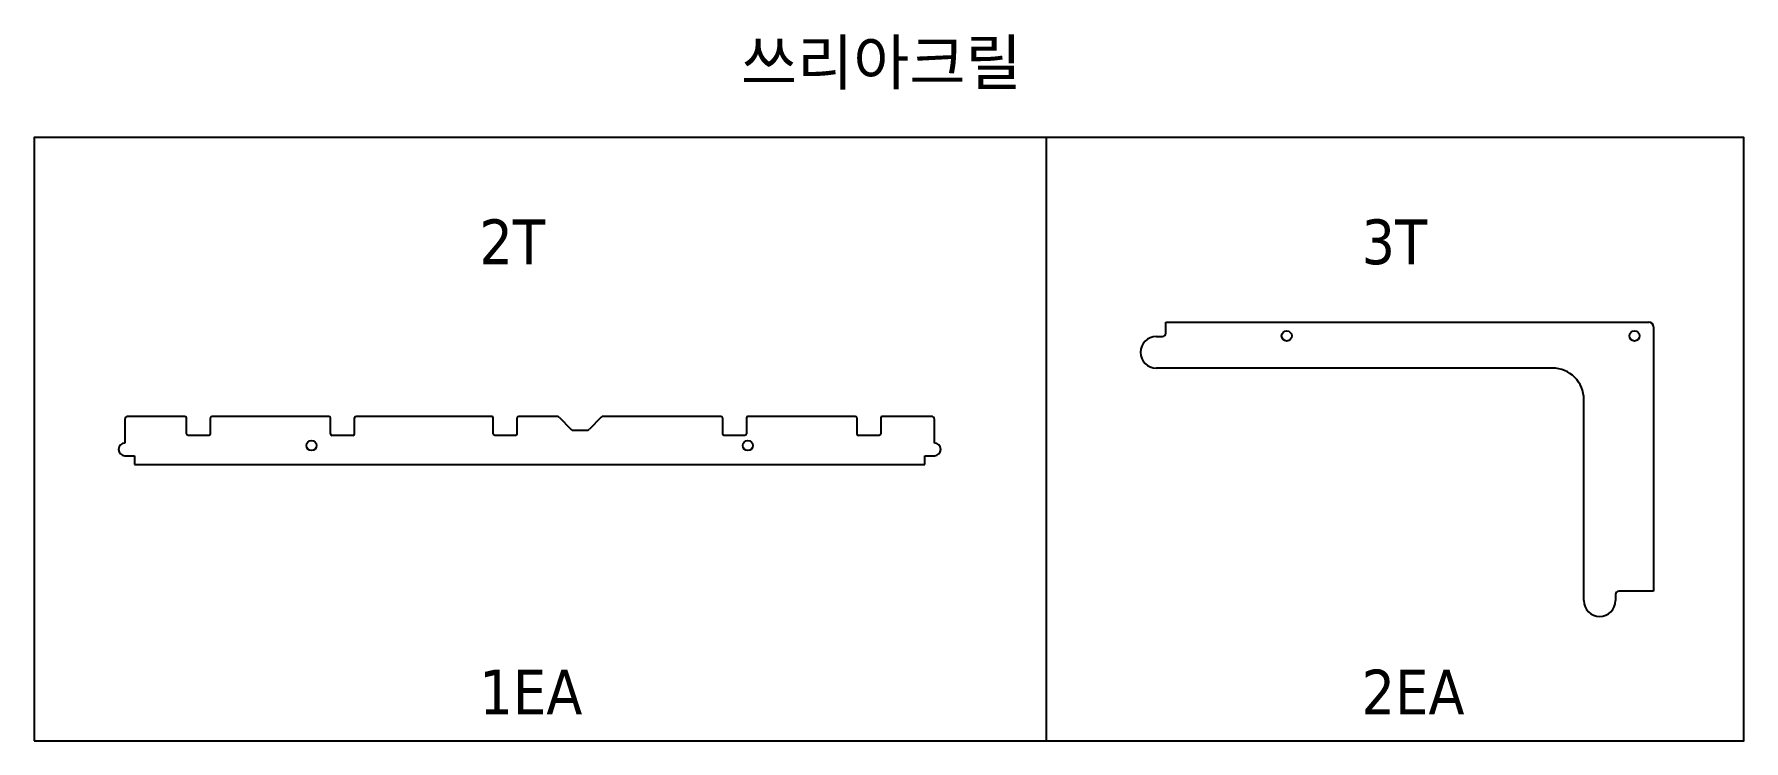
# Model space of a CAD drawing. Header units: millimetres. Extents: x 11 to 552, y 444 to 668.
import ezdxf

# ---------------------------------------------------------------- set-up
doc = ezdxf.new("R2010")
doc.units = ezdxf.units.MM
doc.header["$LTSCALE"] = 2
doc.layers.add('외형선(ISO)', color=7, linetype='Continuous', lineweight=50)
doc.styles.get("Standard").update_dxf_attribs({"font": 'tahoma.ttf'})

# ---------------------------------------------------------------- blocks, each defined once
blk = doc.blocks.new('A$C28087482')
at = {"layer": '외형선(ISO)', "color": 1, "lineweight": -3}
for p, q in [((8, 89.5), (8, 93)), ((8, 93), (160.73, 93)), ((5, 88.5), (7, 88.5)), ((162.23, 91.5), (162.23, 8)), ((130.23, 78.5), (5, 78.5)), ((140.23, 5), (140.23, 68.5)), ((150.23, 7), (150.23, 5)), ((162.23, 8), (151.23, 8))]:
    blk.add_line(p, q, dxfattribs=at)
for centre in [(46.23, 88.65), (156.23, 88.65)]:
    blk.add_circle(centre, 1.6, dxfattribs=at)
for centre, radius, start, end in [((160.73, 91.5), 1.5, 0, 90), ((5, 83.5), 5, 90, 270), ((7, 89.5), 1, 270, 0), ((130.23, 68.5), 10, 0, 90), ((151.23, 7), 1, 90, 180), ((145.23, 5), 5, 180, 0)]:
    blk.add_arc(centre, radius, start, end, dxfattribs=at)
blk = doc.blocks.new('A$C26283873')
at = {"color": 1}
for p, q in [((20.98, 15.23), (3, 15.23)), ((29.08, 9.73), (29.08, 14.73)), ((66.48, 15.23), (29.58, 15.23)), ((66.98, 9.73), (66.98, 14.73)), ((74.58, 9.73), (74.58, 14.73)), ((117.98, 15.23), (75.08, 15.23)), ((118.48, 9.73), (118.48, 14.73)), ((126.08, 9.73), (126.08, 14.73)), ((138.6, 15.23), (126.58, 15.23)), ((139.31, 14.94), (143.13, 11.12)), ((143.84, 10.83), (148.08, 10.83)), ((152.61, 14.94), (148.79, 11.12)), ((190.43, 15.23), (153.32, 15.23)), ((190.93, 14.73), (190.93, 9.73)), ((198.53, 14.73), (198.53, 9.73)), ((28.58, 9.23), (21.98, 9.23)), ((74.08, 9.23), (67.48, 9.23)), ((125.58, 9.23), (118.98, 9.23)), ((198.03, 9.23), (191.43, 9.23))]:
    blk.add_line(p, q, dxfattribs=at)
for centre, radius, start, end in [((29.58, 14.73), 0.5, 90, 180), ((66.48, 14.73), 0.5, 0, 90), ((75.08, 14.73), 0.5, 90, 180), ((117.98, 14.73), 0.5, 0, 90), ((126.58, 14.73), 0.5, 90, 180), ((138.6, 14.23), 1, 45, 90), ((143.84, 11.83), 1, 225, 270), ((148.08, 11.83), 1, 270, 315), ((153.32, 14.23), 1, 90, 135), ((190.43, 14.73), 0.5, 0, 90), ((199.03, 14.73), 0.5, 90, 180), ((28.58, 9.73), 0.5, 270, 0), ((67.48, 9.73), 0.5, 180, 270), ((74.08, 9.73), 0.5, 270, 0), ((118.98, 9.73), 0.5, 180, 270), ((125.58, 9.73), 0.5, 270, 0), ((191.43, 9.73), 0.5, 180, 270), ((198.03, 9.73), 0.5, 270, 0)]:
    blk.add_arc(centre, radius, start, end, dxfattribs=at)
at = {"layer": '외형선(ISO)', "color": 1, "lineweight": -3}
for p, q in [((2, 14.23), (2, 6.8)), ((21.48, 9.73), (21.48, 14.73)), ((232.94, 15.23), (199.03, 15.23)), ((233.44, 14.73), (233.44, 9.73)), ((241.01, 14.73), (241.01, 9.73)), ((257, 15.23), (241.51, 15.23)), ((258, 6.8), (258, 14.23)), ((240.51, 9.23), (233.94, 9.23)), ((2, 2.8), (5, 2.8)), ((5, 2.8), (5, 0)), ((255, 0), (255, 2.8)), ((255, 2.8), (258, 2.8)), ((5, 0), (255, 0))]:
    blk.add_line(p, q, dxfattribs=at)
for centre in [(61, 6), (199, 6)]:
    blk.add_circle(centre, 1.6, dxfattribs=at)
for centre, radius, start, end in [((3, 14.23), 1, 90, 180), ((20.98, 14.73), 0.5, 0, 90), ((232.94, 14.73), 0.5, 0, 90), ((241.51, 14.73), 0.5, 90, 180), ((257, 14.23), 1, 0, 90), ((2, 4.8), 2, 90, 270), ((21.98, 9.73), 0.5, 180, 270), ((233.94, 9.73), 0.5, 180, 270), ((240.51, 9.73), 0.5, 270, 0), ((258, 4.8), 2, 270, 90)]:
    blk.add_arc(centre, radius, start, end, dxfattribs=at)

msp = doc.modelspace()

# ---------------------------------------------------------------- linework, layer by layer
msp.add_line((331.53, 635.11), (331.53, 444.4))
msp.add_lwpolyline([(11.49, 444.4), (552.16, 444.4), (552.16, 635.11), (11.49, 635.11)], close=True)

# ---------------------------------------------------------------- block references
at = {"color": 2}
msp.add_blockref('A$C28087482', (361.37, 483.71), dxfattribs=at)
msp.add_blockref('A$C26283873', (38.2, 531.71))

# ---------------------------------------------------------------- texts
for s, p in [('쓰리아크릴', (235.01, 651.78)), ('2T', (152.27, 595.05)), ('3T', (431.26, 595.05)), ('1EA', (152.27, 452.73)), ('2EA', (431.26, 452.73))]:
    msp.add_text(s, height=14.151).set_placement(p)

doc.saveas('drawing.dxf')
